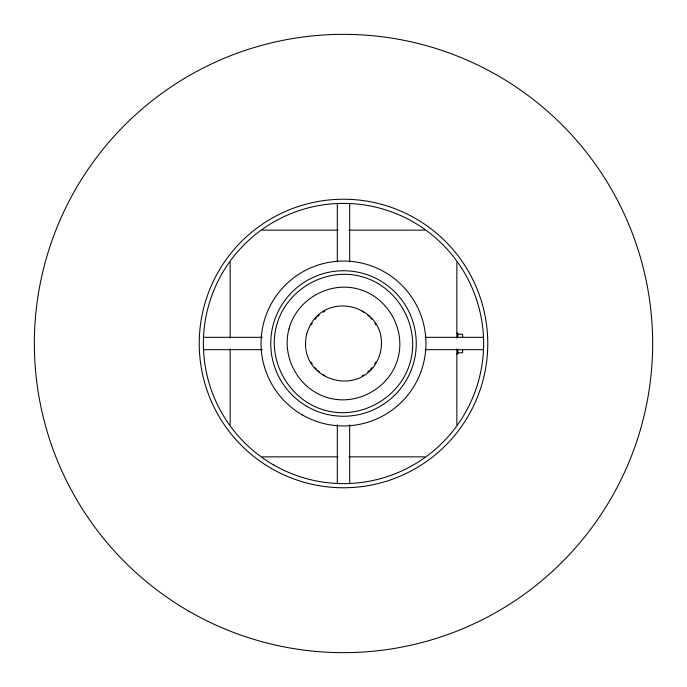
<?xml version="1.0" encoding="UTF-8"?>
<svg xmlns="http://www.w3.org/2000/svg" width="687" height="687" viewBox="0 0 687 687"><rect width="100%" height="100%" fill="white"/><g stroke="black" fill="none" stroke-linecap="round" stroke-linejoin="round"><path stroke-width="1.03" d="M262.228 230.145L338.15 230.145M348.85 230.145L424.772 230.145M456.855 333.195L457.886 333.195L457.886 337.317M457.886 334.226L462.626 334.226L462.626 337.317M203.266 337.326L262.254 337.326M425.279 337.326L483.193 337.326M203.266 349.674L262.254 349.674M425.279 349.674L483.193 349.674M457.886 352.774L462.626 352.774L462.626 349.683M456.855 353.805L457.886 353.805L457.886 349.683M262.228 456.855L338.15 456.855M348.85 456.855L424.772 456.855M456.855 262.228L456.855 338.15M456.855 348.85L456.855 424.772M349.683 203.945L349.683 261.833M349.683 424.755L349.683 483.717M337.317 203.945L337.317 261.833M337.317 424.755L337.317 483.717M230.145 262.228L230.145 338.15M230.145 348.85L230.145 424.772M375.806 362.152A37.304 37.304 0 0 1 374.793 363.809M371.856 367.734A37.304 37.304 0 0 1 370.551 369.185M369.185 370.551A37.304 37.304 0 0 1 367.734 371.856M363.809 374.793A37.304 37.304 0 0 1 362.152 375.806M324.848 375.806A37.304 37.304 0 0 1 323.191 374.793M319.266 371.856A37.304 37.304 0 0 1 317.815 370.551M316.449 369.185A37.304 37.304 0 0 1 315.144 367.734M312.207 363.809A37.304 37.304 0 0 1 311.194 362.152M311.194 324.848A37.304 37.304 0 0 1 312.207 323.191M315.144 319.266A37.304 37.304 0 0 1 316.449 317.815M317.815 316.449A37.304 37.304 0 0 1 319.266 315.144M323.191 312.207A37.304 37.304 0 0 1 324.848 311.194M362.152 311.194A37.304 37.304 0 0 1 363.809 312.207M367.734 315.144A37.304 37.304 0 0 1 369.185 316.449M370.551 317.815A37.304 37.304 0 0 1 371.856 319.266M374.793 323.191A37.304 37.304 0 0 1 375.806 324.848M276.569 325.569C266.745 361.328 289.682 401.053 325.569 410.431C361.328 420.255 401.053 397.318 410.431 361.431C420.255 325.672 397.318 285.947 361.431 276.569C325.672 266.745 285.947 289.682 276.569 325.569M289.004 328.901C281.009 358.013 299.687 390.362 328.901 397.996C358.013 405.991 390.362 387.313 397.996 358.099C405.991 328.987 387.313 296.638 358.099 289.004C328.987 281.009 296.638 299.687 289.004 328.901M306.806 333.667C295.212 382.144 365.999 401.105 380.194 353.333C391.788 304.856 321.001 285.895 306.806 333.667M302.28 414.896A82.44 82.44 0 0 0 425.94 343.5A82.44 82.44 0 0 0 302.28 272.104A82.44 82.44 0 0 0 302.28 414.896M307.123 406.506A72.753 72.753 0 0 0 416.253 343.5A72.753 72.753 0 0 0 307.123 280.494A72.753 72.753 0 0 0 307.123 406.506M271.365 468.44A144.27 144.27 0 0 0 487.77 343.5A144.27 144.27 0 0 0 271.365 218.56A144.27 144.27 0 0 0 271.365 468.44M188.925 611.232A309.15 309.15 0 0 0 652.65 343.5A309.15 309.15 0 0 0 188.925 75.768A309.15 309.15 0 0 0 188.925 611.232M273.443 464.841A140.114 140.114 0 0 0 483.614 343.5A140.114 140.114 0 0 0 273.443 222.159A140.114 140.114 0 0 0 273.443 464.841"/></g></svg>
